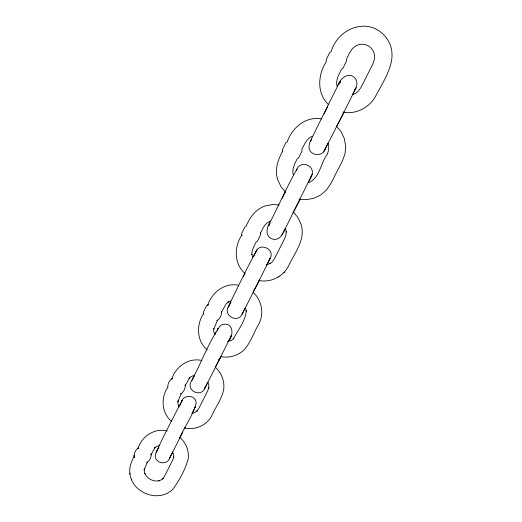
<?xml version="1.0" encoding="UTF-8"?>
<svg xmlns="http://www.w3.org/2000/svg" width="522" height="522" viewBox="0 0 522 522"><rect width="100%" height="100%" fill="white"/><g stroke="black" fill="none" stroke-linecap="round" stroke-linejoin="round"><path stroke-width="0.78" d="M130.024 474.093C128.706 467.542 131.603 461.194 134.545 455.51M312.195 174.231C314.257 166.322 303.067 160.874 298.023 167.229C287.805 184.866 279.616 203.645 270.331 221.785C266.357 227.168 264.615 237.353 273.156 239.252C281.554 240.733 283.779 230.665 286.963 225.204L312.195 174.231L311.464 176.358M134.258 456.482L134.428 457.624C133.41 454.049 135.518 449.396 138.728 447.648L138.01 448.391C141.743 436.248 154.584 427.844 167.184 430.918M340.103 82.417L339.952 82.894L340.69 80.779L339.874 82.606M205.276 386.776C202.51 398.593 185.056 391.115 191.489 380.871C201.499 362.692 208.448 342.217 220.499 325.382C232.623 320.071 234.874 334.165 228.362 341.512C221.015 356.252 213.596 370.953 206.17 385.654C201.583 394.606 207.508 382.822 207.795 382.195M255.636 252.615C258.344 241.843 275.499 248.596 270.155 258.364C260.941 277.045 251.571 295.661 242.084 314.211C237.745 323.588 223.201 315.693 228.231 306.929C237.197 288.242 246.267 269.561 256.093 251.31L253.731 256.485M242.756 312.28L242.084 314.211L245.001 308.287M296.463 170.329L296.933 168.978L296.431 170.165M282.48 233.569L282.01 234.907L285.051 228.714M217.224 330.361L217.876 328.501L217.309 329.78M325.173 148.711C323.151 157.54 308.926 155.967 308.952 146.839C309.429 140.855 313.474 135.844 315.621 130.376C322.903 115.714 330.08 100.994 337.525 86.417C339.326 78.6 349.538 70.287 355.697 79.044C358.131 82.783 356.65 87.291 354.582 90.808C346.745 106.573 338.771 122.272 330.87 138.004L323.451 151.922M169.774 457.5C167.725 466.551 153.07 463.079 155.549 454.009C163.145 436.242 172.521 419.225 181.258 401.979C183.333 394.24 195.894 394.528 196.148 403.114C193.062 415.492 184.677 426.226 179.679 437.958M181.597 402.149L182.25 400.309L181.304 402.416M338.83 84.818L339.528 83.344M179.646 405.862L181.01 403.049M214.986 334.615L215.912 332.716M167.725 387.35C160.561 397.927 161.663 413.209 171.686 421.587M147.432 462.003L144.118 469.8L144.366 468.847L144.313 471.412L144.979 473.963L144.777 473.297C147.119 478.824 153.572 482.093 159.412 480.671L158.74 480.899L161.174 479.907L163.19 478.335L162.557 479.092L164.469 476.397L172.749 460.012L173.806 456.828L173.624 457.761L173.702 455.145L172.599 451.863M221.498 312.13L226.274 303.647L228.466 301.814L227.99 302.16L230.698 300.926M243.343 276.647L244.994 273.319M282.2 198.314L285.371 191.92M324.09 113.868L327.483 107.023M172.449 452.417L169.337 458.747L182.863 431.968M328.084 143.217L324.749 150.023M221.224 356.252L215.292 367.214C221.648 372.878 224.969 381.615 223.586 390.058C221.674 399.382 215.429 407.127 211.743 415.773C206.725 425.43 195.058 430.415 184.54 428.06M253.575 291.172L259.695 279.864M292.999 212.852L300.235 199.365M336.462 126.52L342.863 114.716L343.783 111.969M191.913 413.652L195.352 406.899L194.628 407.982M352.722 94.273L353.368 92.994M266.84 264.83L270.155 258.364L268.993 260.08M228.329 341.323L231.481 335.183L230.293 336.925M308.404 182.282L311.49 176.266L310.283 178.048M353.74 92.27L354.477 90.815M354.849 90.091L356.037 87.82L354.751 89.745M193.205 378.065L194.53 375.52M229.778 304.352L231.005 302.003M268.804 225.687L270.2 223.038M158.871 447.282L156.215 452.137L156.959 451.041M191.972 380.388L192.899 378.646M310.544 141.547L311.778 139.237M229.419 305.011L228.173 307.223L228.936 306.094M257.248 249.594L255.721 251.865M258.958 280.51C270.52 282.865 282.793 276.817 288.314 266.455C294.31 253.177 306.29 239.37 300.887 223.821L297.599 217.028L293.344 212.167M268.81 225.935L269.071 225.569M184.566 428.484L185.232 427.72M219.566 358.973L220.167 358.353L218.764 359.762L219.318 359.208M278.552 276.98L278.911 276.68M283.909 272.53L284.307 272.197M146.728 462.773C149.527 461.07 151.439 457.168 151.191 453.925L150.936 454.903L155.171 447.445L154.519 448.137L156.554 446.512L159.817 445.429M353.094 94.639L356.095 93.125L358.634 90.88L361.198 87.089L372.728 64.271L374.3 59.873L374.613 56.422L374.046 53.035L372.636 49.942L370.476 47.365L367.716 45.473L364.552 44.403L361.191 44.226L357.877 44.957L354.823 46.536L352.252 48.859L349.681 52.755L346.438 59.312L346.523 60.989L342.934 68.258L341.551 69.198C338.889 74.548 335.209 80.479 337.179 86.685M312.652 136.151C306.773 138.134 304.378 144.346 301.886 149.455L301.997 151.034L298.643 157.807L297.338 158.668C294.656 163.353 291.57 169.989 293.292 174.831M308.73 182.713C319.758 177.943 320.593 163.203 327.144 154.479C328.645 151.178 329.369 147.485 328.253 143.955M193.727 375.501L191.137 376.63L189.003 378.378L189.597 377.824L185.101 385.765L185.284 384.916C185.571 388.251 183.613 392.231 180.729 393.96L181.369 393.32L177.839 401.607L178.015 400.785L177.93 403.493L178.589 406.181M192.781 413.32L195.319 412.243L197.433 410.553L196.859 411.179L198.875 408.308L207.684 390.874L208.826 387.494L208.715 388.296L208.833 385.53L208.187 382.776M270.174 221.295L270.5 221.165C264.935 222.914 262.651 228.74 260.341 233.53L260.354 232.995L260.458 235.017L257.333 241.34L256.087 242.13L253.3 247.767L252.035 251.552L251.872 254.527L251.872 254.077L252.511 257.078M266.135 264.941L270.435 263.388L270.057 263.656L272.34 261.737L274.605 258.449L284.634 238.6L285.965 234.756L286.167 231.722L286.252 232.12L285.56 228.714L285.632 229.041M227.553 341.623L231.67 340.213L233.882 338.4L233.38 338.876C238.143 329.969 245.32 321.076 246.293 310.76L246.273 311.34L245.634 308.43M342.895 112.191C356.069 114.683 369.746 107.506 375.866 95.709C384.479 79.109 399.558 58.549 387.578 39.639C371.677 15.614 338.537 26.322 331.15 51.671L329.682 52.578L326.133 59.867L326.328 61.589C317.794 74.626 316.495 93.588 328.762 104.785M321.748 118.938C306.022 115.864 291.902 127.707 287.139 142.075L285.743 142.897L282.441 149.69L282.689 151.661L282.643 151.308C277.658 160 274.461 170.342 277.861 180.201L281.169 187.033L285.534 192.031M299.08 199.13L306.427 199.685L313.683 198.327L320.625 195.045L326.315 190.204L330.576 184.038L342.439 160.906L345.022 153.703L345.662 146.062L344.305 138.513L341.036 131.583L336.559 126.344M279.081 205.015L272.647 204.526L265.228 205.949C255.715 209.015 249.666 217.472 246.09 226.385L244.759 227.142L241.679 233.491L241.836 235.552L241.895 235.011C233.947 246.678 233.882 263.838 245.027 273.521M238.476 285.247C224.688 282.415 211.841 292.437 207.717 305.207L208.324 304.757L206.451 305.905L203.56 311.843L203.645 313.99L203.789 313.285C196.148 324.423 196.429 340.755 207.175 349.825M220.649 356.604C229.217 358.34 238.391 355.645 244.531 349.394C251.082 341.76 254.097 331.875 259.16 323.314C264.295 313.004 261.574 299.863 253.04 292.235M201.949 360.493C188.749 357.368 175.679 366.522 171.764 379.057L172.43 378.45C169.415 379.983 167.399 384.192 167.856 387.481M179.855 437.299C185.956 442.747 189.395 451.086 188.135 459.262C185.029 469.95 179.496 480.103 172.965 489.107C158.877 503.397 131.72 492.996 129.808 473.252M178.302 405.646L179.02 406.971M131.355 479.079L131.531 479.757M214.359 334.028L213.707 331.189L213.831 328.325L213.733 329.004L217.517 320.182L216.937 320.671C219.919 318.916 221.922 314.851 221.596 311.425M134.01 455.243L134.428 457.624"/></g></svg>
